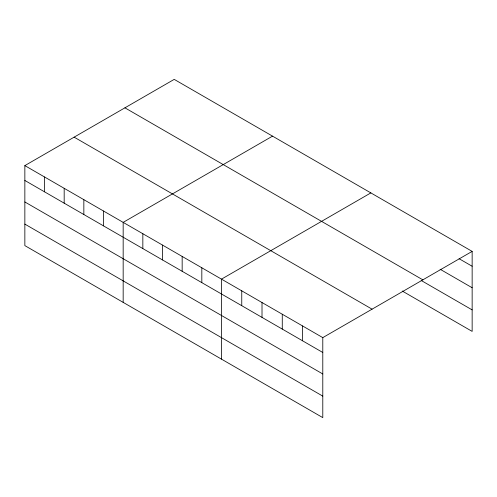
<?xml version="1.0" encoding="UTF-8"?>
<svg xmlns="http://www.w3.org/2000/svg" width="497" height="497" viewBox="0 0 497 497"><rect width="100%" height="100%" fill="white"/><g stroke="black" fill="none" stroke-linecap="round" stroke-linejoin="round"><path stroke-width="0.75" d="M402.222 291.018L472.15 331.393L472.15 251.389L174.211 79.377L24.85 165.607L24.85 245.611L322.789 417.623L322.789 337.625L24.85 165.607M272.53 136.141L123.169 222.37L123.169 302.375M370.849 192.904L221.494 279.14L221.494 359.138M322.789 337.625L472.15 251.389M459.079 258.701L472.15 266.243M440.125 269.256L472.15 287.744M124.921 107.83L422.86 279.848M421.17 280.463L472.15 309.892M74.14 137.153L372.079 309.165M24.85 180.461L322.789 352.479M24.85 201.962L322.789 373.974M24.85 224.11L322.789 396.128M302.53 325.926L302.53 340.78M282.271 314.228L282.271 329.082M262.012 302.53L262.012 317.384M241.753 290.832L241.753 305.686M201.825 267.784L201.825 282.638M182.163 256.433L182.163 271.287M162.5 245.077L162.5 259.931M142.838 233.727L142.838 248.581M103.506 211.02L103.506 225.874M83.844 199.67L83.844 214.518M64.181 188.313L64.181 203.167M44.513 176.963L44.513 191.817"/></g></svg>
